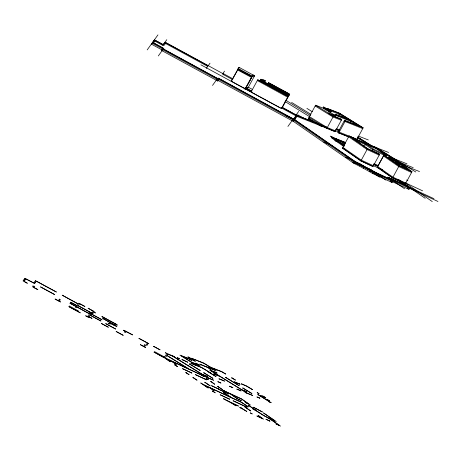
<?xml version="1.0" encoding="UTF-8"?>
<svg xmlns="http://www.w3.org/2000/svg" width="461" height="461" viewBox="0 0 461 461"><rect width="100%" height="100%" fill="white"/><g stroke="black" fill="none" stroke-linecap="round" stroke-linejoin="round"><path stroke-width="0.69" d="M152.13 43.201L162.37 48.774L161.811 49.811L151.565 44.239L153.991 40.603L162.831 45.414L164.594 42.948L207.289 66.182L207.83 65.427L223.429 73.916L222.865 74.953M153.991 40.603L151.565 44.239M164.594 42.948L162.975 45.466M218.162 80.502L293.565 121.525L353.818 163.321C360.168 166.45 366.374 169.827 372.465 173.411L392.052 182.481L392.616 181.444L373.03 172.374C366.939 168.789 360.733 165.413 354.382 162.284L294.13 120.494L218.727 79.465L217.771 81.05L161.402 50.382L162.37 48.774M217.771 81.05L218.727 79.465M246.41 87.233L247.914 88.051L254.587 75.788L239.04 67.329L231.192 81.234L232.425 79.511M232.753 78.912L237.64 69.905M239.04 67.329L237.386 69.83L251.481 77.385M254.587 75.788L253.026 75.051L252.253 76.123L239.253 69.052L238.833 69.83L243.166 72.187M239.253 69.052L238.907 69.536L251.908 76.607L245.292 88.794L232.286 81.718L232.638 81.234M245.638 88.31L252.253 76.123M253.026 75.051L245.16 89.227M251.055 92.044L257.728 79.776L287.059 95.738L287.768 94.741L261.975 80.71L287.825 94.661L288.586 93.606L268.613 82.744L289.681 94.09L283.066 106.278L281.423 108.566L251.055 92.044L280.444 107.92M259.802 81.297L260.932 79.24L262.442 80.058L262.851 79.494L265.45 80.906L264.971 81.764L263.41 80.917L262.977 81.516L263.83 80.139L265.45 80.906M287.768 94.741L287.347 95.519L261.554 81.488L262.032 80.629M261.312 82.121L262.384 80.139L260.932 79.24M263.41 80.917L263.83 80.139M288.586 93.606L288.16 94.384L268.193 83.522L268.671 82.663M281.423 108.566L288.039 96.384L289.681 94.09M292.528 120.961L293.092 119.923M293.565 121.525L294.13 120.494M321.778 126.677L308.421 118.431L315.601 105.212L324.798 108.802M331.027 111.453L329.39 110.784L328.97 111.562L330.606 112.23L331.027 111.453L323.559 106.981L323.138 107.759L328.434 111.026M325.218 110.098L325.639 109.32L324.746 108.975L335.885 115.844L335.464 116.621L329.696 114.374M326.584 109.107L327.005 108.329L339.434 113.176L363.159 127.824L356.543 140.006M357.655 125.599L351.005 121.497L334.905 115.025L335.326 114.247L350.585 120.2L339.659 113.458L327.846 108.848L327.425 109.626L339.238 114.236L347.127 119.105M328.128 111.043L328.555 110.265L329.442 110.617L323.559 106.981M329.863 111.914L330.283 111.136M329.99 111.988L330.41 111.21M326.826 128.406L333.441 116.224L341.745 119.462L335.13 131.65L326.826 128.406L308.985 117.394M335.746 115.544L336.167 114.766L351.426 120.719L361.701 127.063L344.505 120.35L337.89 132.532L348.625 136.917M338.259 116.034L339.659 113.458M338.731 133.05L345.347 120.868L363.159 127.824M334.847 140.617L336.04 141.17L336.605 140.132L345.324 143.532M350.354 122.701L351.426 120.719M386.18 155.196L373.133 148.955L365.7 143.797L350.516 136.773L367.757 148.73L379.599 154.349L372.984 166.53L360.882 160.929L342.454 148.148L349.069 135.96L377.294 149.03L386.18 155.196L385.759 155.974L372.707 149.733L365.279 144.575L352.625 138.721M353.818 163.321L354.382 162.284M363.977 146.978L365.7 143.797M360.882 160.929L367.498 148.747L349.069 135.96M359.465 165.931L360.024 164.894M372.056 150.931L373.133 148.955M363.176 168.507L363.741 167.47M369.849 171.596L370.413 170.558M372.465 173.411L373.03 172.374M399.134 162.992L411.996 171.717L405.38 183.899L392.547 177.963L377.213 167.326L383.829 155.138L399.428 165.758L410.544 170.91L399.134 162.992L398.056 164.969M384.462 154.199L377.847 166.386L373.445 164.341M384.906 155.576L385.327 154.798M397.071 164.087L398.143 162.111L388.951 157.31L388.531 158.088L389.862 159.039L397.722 162.889M389.862 159.039L390.283 158.261L388.951 157.31M395.325 163.073L396.397 161.096L390.283 158.261M396.212 163.69L397.29 161.713L396.397 161.096M398.062 164.116L398.621 163.079L397.342 162.577M392.547 177.963L399.163 165.776L383.829 155.138M147.197 49.892L157.956 34.886M166.796 39.692L163.252 44.636L154.412 39.825M161.402 50.382L161.811 49.811M158.325 55.942L163.269 49.045M206.303 68.378L210.009 63.203M212.515 85.423L217.459 78.526M222.911 73.443L224.57 71.127M223.429 73.916L223.066 74.423L232.551 79.58M69.277 305.971L78.376 310.927L77.978 311.48L80.312 312.863L68.822 306.611L77.356 311.14L77.719 310.633M251.908 76.607L237.807 69.052M244.267 89.031L245.085 87.878M246.468 87.152L245.356 88.708L252.697 92.701M254.167 76.566L252.599 75.829L251.833 76.901L249.355 75.552M247.914 88.051L246.111 86.956M257.728 79.776L288.039 96.384M257.307 80.554L287.618 97.162L289.26 94.868M88.351 316.471L88.927 316.672L90.004 315.174L100.976 321.04L90.056 315.099L90.604 314.333L89.67 313.826L90.028 313.33L101.651 319.6M260.511 80.018L261.94 80.952M262.384 80.139L263.398 80.738M102.117 319.853L89.042 312.685L88.633 313.261L69.905 303.182L89.509 313.849L87.832 316.188L88.61 316.615L88.276 317.082L85.619 315.75L89.255 317.727L89.647 317.18L92.05 318.372L88.927 316.672M107.943 323.023L109.119 323.605L109.672 322.827L115.238 325.858L115.521 325.46L102.521 318.384L102.791 318.009L103.829 318.574L103.621 318.868L115.578 325.38L116.293 324.383L104.33 317.877L104.123 318.171L103.08 317.606L103.293 317.312L101.841 316.407L117.388 324.867L116.276 326.423L116.95 326.791L110.652 323.478L110.098 324.25L108.41 323.276M287.918 126.452L293.254 119.007M296.164 114.95L298.67 111.447M293.513 119.145L296.423 115.089M294.51 118.563L296.815 115.348M294.717 118.673L297.011 115.481M154.481 351.576L164.468 357.004M335.885 115.844L328.197 112.841L333.217 115.942L341.745 119.462M341.324 120.24L333.021 117.002L315.18 105.99M362.738 128.596L344.085 121.128M358.52 136.128L368.304 139.942M336.611 128.763L339.261 129.795M308.421 118.431L309.74 118.95M336.011 129.276L339.325 130.572M335.522 129.282L338.841 130.572M297.23 115.532L326.912 127.42M297.437 115.688L335.556 130.872M313.152 121.934L297.403 115.74L294.614 119.63L355.062 161.488C367.261 167.637 378.919 174.736 391.677 179.917L387.638 177.116L408.596 186.814L398.246 179.64M313.768 122.177L326.411 127.109M335.072 130.59L339.042 132.134M356.964 139.228L338.311 131.754M325.985 127.887L296.809 116.31L281.631 108.047M337.89 132.532L348.476 136.663M371.854 145.837L376.038 147.468L415.799 172.005M376.176 147.635L371.946 145.947L357.408 136.975L372.079 146.114L376.262 147.745L393.832 158.59L391.032 157.495L398.465 162.001L395.463 160.826M376.458 147.727L388.583 152.458M371.433 146.615L375.525 148.212L394.772 160.088L392.069 159.033L393.855 160.14M391.614 157.8L394.708 159.045M394.87 159.091L406.988 163.822M395.29 159.35L392.49 158.256L399.047 162.301L395.198 160.803M393.746 160.042L398.171 161.846M398.287 161.834L413.206 167.66M345.675 142.535L336.288 138.876L345.341 142.599M397.284 162.681L399.295 163.465L397.434 162.347M397.532 162.969L398.817 163.471M401.422 164.485L419.516 171.55M396.973 163.695L398.316 164.22M336.04 141.17L344.759 144.57M209.767 366.939L221.764 371.618L225.757 374.084L221.989 371.9L211.219 367.694L216.347 370.857L208.568 367.82L210.798 369.273L210.493 369.152L207.11 367.065M207.951 367.584L199.636 364.144L214.895 370.102L203.964 363.354L191.315 358.226L203.739 363.078L210.383 367.175M210.423 369.036L210.729 369.157M397.29 161.713L398.143 162.111M367.498 148.747L379.599 154.349M379.178 155.126L367.071 149.525L348.643 136.738M399.163 165.776L411.996 171.717M411.575 172.495L398.742 166.554L383.408 155.916M336.668 139.136L330.203 136.058L343.912 145.567M286.056 115.797L295.409 120.108M331.649 136.865L337.026 139.355M336.605 140.132L331.228 137.643L343.491 146.344M340.99 143.544L340.137 143.146L344.211 145.97M341.86 144.028L340.714 143.469L344.402 145.987M342.235 144.207L344.678 145.336M341.584 143.953L342.442 144.351L331.073 136.542M306.202 127.795L307.061 128.193M342.454 148.148L344.379 149.036M373.865 163.563L378.274 165.608M373.554 164.26L377.254 165.972L376.118 165.182M406.573 180.009L407.87 180.608M323.749 141.936L332.3 145.895M377.213 167.326L378.066 167.718M382.094 169.636L377.818 167.66L378.412 168.069M382.82 170.04L361.303 160.151L342.875 147.37M341.757 152.453L342.609 152.85M405.726 183.017L422.61 190.837M405.801 183.121L392.974 177.185L377.634 166.548M403.686 183.415L404.545 183.806M345.744 157.195L354.296 161.154M361.303 164.514L354.803 161.506L294.55 119.716L219.148 78.687L218.756 79.234L162.387 48.566L162.796 47.996L152.551 42.424M401.007 183.034L403.369 184.129L403.928 183.092L392.812 177.946L378.66 168.127M395.774 180.966L388.214 177.439L392.547 180.401L373.646 171.653M433.905 198.668L389.084 177.923L393.129 180.724M364.271 166.686L370.99 169.775L373.698 171.648M352.671 161.995L437.95 201.474M391.913 181.501L409.057 189.436L409.622 188.399L398.621 180.775M165.441 358.474L166.294 358.871M171.619 361.338L172.132 361.574M201.774 375.294L202.627 375.686M224.3 390.922L241.604 398.926L250.49 405.092L245.673 402.666L245.079 402.251L248.179 403.686L241.339 398.944L230.863 394.092L237.697 398.834L241.391 400.684L237.438 398.851L230.004 393.7L224.899 391.331M230.731 397.249L223.268 392.392L231.883 397.855L203.359 384.578L200.719 382.947L207.438 387.609L208.291 388.001L203.952 384.993L209.277 387.459L214.135 390.703L209.79 387.695L241.143 402.205L248.277 406.838L241.403 402.188L231.589 397.647M256.212 410.446L252.772 408.849C261.571 414.283 270.688 419.182 279.095 425.307L275.885 423.82L280.542 426.114L268.947 418.075M269.547 418.49L276.3 421.613L263.438 412.889L274.854 420.807L263.732 415.661L248.133 405.04L255.359 410.048M244.399 72.861L248.116 74.878M222.94 73.403L232.851 78.796M248.341 87.221L252.063 89.244M165.015 42.176L207.709 65.404M207.652 65.485L166 42.821L164.231 45.282L155.392 40.476L153.651 42.908L163.891 48.48L163.488 49.05L217.776 78.589L218.168 78.042L293.571 119.065M282.051 107.269L297.535 115.763M281.919 107.315L296.365 115.169M245.776 87.93L251.896 91.261M245.719 88.011L251.718 91.272M200.904 64.817L250.306 91.693M161.967 49.344L218.335 80.012M327.005 108.329L327.846 108.848M335.326 114.247L336.167 114.766M328.555 110.265L329.39 110.784M344.505 120.35L345.347 120.868M315.601 105.212L333.441 116.224M397.422 162.174L400.747 164.225M402.626 165.505L408.63 169.21M357.505 138.018L370.828 146.241M396.996 162.952L399.214 164.318M306.876 108.381L312.293 111.723M291.617 102.428L310.875 114.311M286.074 100.4L310.501 115.475M335.13 131.65L324.93 127.092M285.1 101.547L309.527 116.621M309.406 116.616L327.247 127.628M309.878 119.192L319.571 125.173M308.507 118.978L312.708 121.571M297.708 114.766L301.915 117.359M338.455 139.914L345.058 143.988M197.521 365.844L192.502 362.744L200.189 365.746L196.305 363.349L195.689 363.107L198.737 364.985L191.661 362.225L181.363 355.869L188.44 358.629L192.099 360.75L189.108 358.698L179.905 355.108L196.91 365.602M172.748 355.984L173.59 356.503M202.719 374.476L203.22 374.787M208.453 378.02L209.294 378.539M398.707 163.77L406.7 169.308M405.075 182.717L432.274 201.584M399.105 180.038L410.042 187.621M397.999 179.444L425.198 198.305M376.493 165.245L377.657 166.052M407.322 188.232L408.481 189.039M395.336 180.677L395.93 181.092M372.984 166.53L361.142 160.912L349.651 152.943M392.703 180.528L404.562 188.756M388.663 178.701L392.616 181.444M343.9 148.955L348.499 152.142M390.358 181.306L392.052 182.481M373.969 171.855L385.828 180.084M373.543 171.659L370.834 169.781L364.161 166.692L360.45 164.116M360.79 164.277L364.323 166.686M364.933 167.049L379.495 177.151M247.891 406.66L248.191 406.867M389.689 157.852L389.395 158.688L389.689 157.852M23.603 280.144L23.05 280.916L27.395 283.279L24.151 281.4L24.64 280.709L23.603 280.144M24.283 279.193L23.868 279.769L24.911 280.34L25.32 279.764L24.283 279.193M24.911 278.317L24.64 278.703L25.678 279.268L25.891 278.968L34.88 283.573L24.911 278.317M34.708 281.792L34.368 282.27L35.411 282.835L35.751 282.363L34.708 281.792M35.52 280.668L35.238 281.054L36.281 281.619L36.5 281.314L56.421 292.038L35.52 280.668M32.754 286.085L33.296 286.488L32.887 287.059L37.883 289.664L33.987 287.543L34.725 286.506L33.688 285.941L33.353 286.408L32.754 286.085M40.574 286.926L54.611 294.562L40.574 286.926M55.153 299.056L60.454 301.943L55.153 299.056M59.429 299.143L58.703 300.157L59.636 300.664L60.362 299.65L59.429 299.143M62.247 295.207L78.151 303.978L76.987 305.603L70.642 302.151L70.372 302.531L71.386 303.131L71.622 302.796L77.967 306.248L78.261 305.839L92.88 313.682L78.318 305.758L79.736 303.787L84.939 306.507L78.75 303.142L78.209 303.897L62.247 295.207M75.84 306.49L75.327 307.216L76.105 307.637L76.624 306.917L75.84 306.49M88.166 308.259L93.255 311.146L92.183 312.639L93.22 313.209L93.929 312.218L95.496 312.956L93.986 312.137L94.355 311.63L88.166 308.259M101.512 323.524L108.272 327.201L101.512 323.524M105.759 323.645L115.642 329.021L105.759 323.645M116.178 331.499L123.145 335.291L116.178 331.499M123.294 330.243L132.624 334.922L124.435 330.468L124.234 330.75L123.294 330.243M125.012 331.373L124.487 332.11L125.421 332.623L125.951 331.885L125.012 331.373M138.968 338.374L148.799 343.722L138.968 338.374M140.409 344.684L145.664 347.542L140.409 344.684M144.685 344.77L143.959 345.785L144.898 346.292L145.624 345.277L144.685 344.77M146.857 343.86L146.074 344.949L147.013 345.456L147.791 344.373L146.857 343.86M153.582 346.326L159.979 349.807L153.582 346.326M154.089 352.129L165.055 358.209L169.631 361.384L170.484 361.776L165.822 358.543L171.146 361.003L176.321 364.478L171.659 361.245L201.296 374.96L203.785 376.493L202.149 375.358L213.633 380.233L207.963 377.824L202.731 374.597L207.559 376.481L202.223 374.286L173.1 356.313L174.788 356.97L173.953 356.451L165.286 352.694L166.865 353.662L164.07 357.557L154.089 352.129M166.94 355.575L165.263 357.915L188.658 368.973L166.94 355.575M167.873 354.273L167.009 355.477L189.563 369.394L205.099 376.585L205.289 376.32L172.483 356.071L167.873 354.273M189.408 357.482L187.869 356.883L195.331 361.349L189.408 357.482M232.142 378.026L231.526 377.784L235.548 380.129L232.142 378.026M215.506 372.177L209.427 369.918L219.073 375.871L213.72 373.785L215.068 374.614L213.835 374.13L214.256 374.39L219.914 376.389L246.814 392.991L244.97 392.271L245.811 392.789L252.761 395.503L247.43 393.233L242.198 390L246.687 391.752L246.186 391.441L241.691 389.689L210.884 370.679L217.16 373.128L215.506 372.177M178.701 358.306L177.087 357.678L179.542 358.825L178.701 358.306M183.426 360.15L181.841 359.534L187.846 362.254L183.426 360.15M195.216 364.945L190.756 363.205L196.058 365.464L195.216 364.945M201.613 367.44L196.507 365.446L201.843 367.717L210.954 373.197L201.613 367.44M225.999 377.565L225.446 377.346L239.282 385.759L225.999 377.565M241.939 384.071L241.322 383.829L246.768 386.243L252.593 389.695L246.537 385.961L241.939 384.071M189.851 364.104L189.298 363.885L200.276 370.535L189.851 364.104M239.374 383.84L234.113 381.789L240.129 384.307L239.374 383.84M209.259 372.402L208.706 372.188L216.071 376.602L209.259 372.402M257.716 392.864L257.105 392.622L259.145 393.746L257.716 392.864M204.142 372.92L203.589 372.707L212.97 378.372L204.142 372.92M243.149 388.145L242.595 387.932L251.977 393.596L243.149 388.145M223.821 380.7L218.9 378.775L224.576 381.166L223.821 380.7M263.012 396.132L262.401 395.89L264.332 397.082L260.367 395.532L265.79 397.843L263.012 396.132M258.304 394.731L257.687 394.489L269.794 401.957L268.406 401.422L269.247 401.94L271.247 402.718L265.703 399.295L269.547 400.793L268.221 399.981L264.862 398.777L258.304 394.731M220.11 382.567L217.776 381.656L220.952 383.085L220.11 382.567M232.079 387.24L229.405 386.197L232.92 387.759L232.079 387.24M240.29 390.444L236.752 389.067L241.132 390.963L240.29 390.444M259.117 397.791L256.904 396.927L259.958 398.31L259.117 397.791M206.816 378.596L205.963 378.199L208.378 379.68L206.816 378.596M211.409 381.783L210.556 381.385L214.728 384.284L211.409 381.783M175.301 365.118L174.448 364.72L177.56 366.685L175.301 365.118M191.442 372.782L182.464 368.627L191.978 373.151L191.442 372.782M205.986 379.512L195.378 374.603L206.522 379.887L205.986 379.512M218.358 386.796L217.5 386.399L222.669 389.787L218.358 386.796M186.538 372.909L185.679 372.517L189.119 374.707L186.538 372.909M223.913 390.651L223.061 390.254L227.4 393.268L218.779 389.28L228.852 394.074L223.913 390.651M205.404 382.561L204.632 382.209L210.158 385.863L205.404 382.561M218.399 388.877L211.472 385.667L218.935 389.245L218.399 388.877M193.637 377.836L192.784 377.444L197.06 380.21L193.637 377.836M254.115 407.61L253.262 407.213L262.453 412.007L254.115 407.61M213.109 391.343L212.256 390.945L215.247 392.824L213.109 391.343M229.134 398.926L220.151 394.766L229.67 399.295L229.134 398.926M246.583 407L233.07 400.747L247.119 407.374L246.583 407M245.701 407.484L244.929 407.126L250.784 411.01L245.701 407.484M224.225 399.053L223.372 398.656C227.463 401.254 231.992 403.087 236.009 405.813L231.802 403.006L238.475 406.095L224.225 399.053M259.416 416.202L258.137 415.609L262.176 418.409L256.875 415.955L263.629 419.222L259.416 416.202M269.385 420.812L265.922 419.21L269.979 421.227L269.385 420.812M240.469 407.478L240.083 407.299L241.212 408.083L239.778 407.42L246.865 411.46L240.469 407.478M251.66 413.54L250.202 412.866L252.253 413.955L251.66 413.54"/></g></svg>
